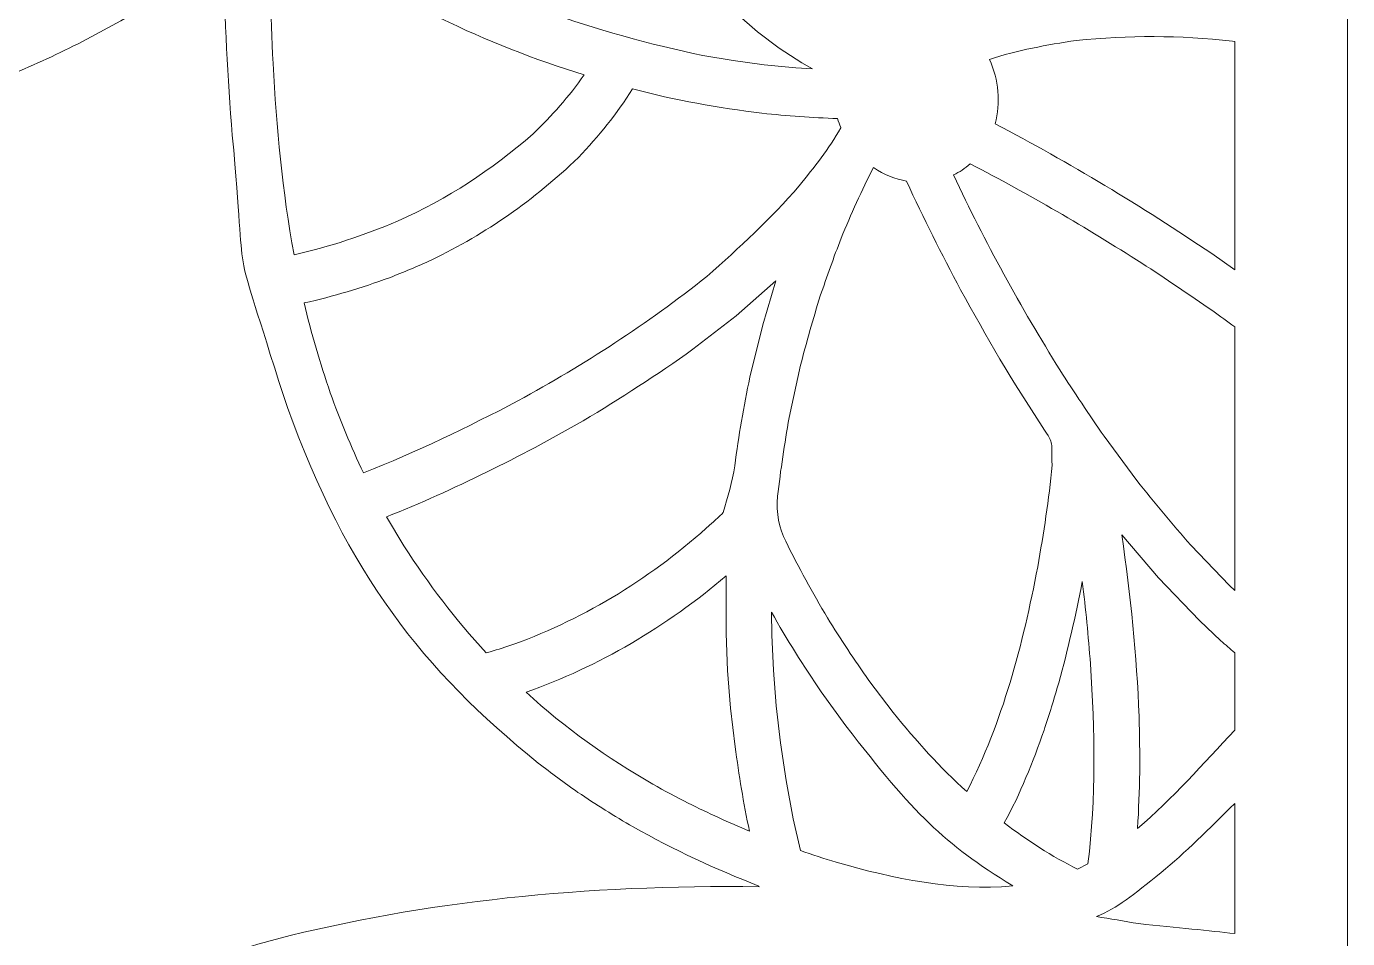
# Model space of a CAD drawing. Header units: centimetres. Extents: x -9.5 to 7.2, y -13.8 to 13.8.
# Drawn here: x -6.108 to -2.397, y -0.667 to 1.897 of the extents above; entities that cross this region are included whole.
import ezdxf

# ---------------------------------------------------------------- set-up
doc = ezdxf.new("R2010")
doc.units = ezdxf.units.CM
doc.header["$MEASUREMENT"] = 0
doc.layers.add('layer 1', color=7, linetype='Continuous')

msp = doc.modelspace()

# ---------------------------------------------------------------- linework, layer by layer
at = {"layer": 'layer 1', "color": 177, "lineweight": 9}
for points, knots in [([(-9.46145, 13.84713), (-9.46145, 13.84713), (-2.39658, 13.84713), (-2.39658, 13.84713), (-2.39658, 13.84713), (-2.39658, 13.84713), (-2.39658, -13.84713), (-2.39658, -13.84713), (-2.39658, -13.84713), (-2.39658, -13.84713), (-9.46145, -13.84713), (-9.46145, -13.84713), (-9.46145, -13.84713), (-9.46145, -13.84713), (-9.46145, 13.84713), (-9.46145, 13.84713)], [0, 0, 0, 0, 0.2, 0.2, 0.2, 0.2, 0.4, 0.4, 0.4, 0.4, 0.6, 0.6, 0.6, 0.6, 1, 1, 1, 1]), ([(-5.17214, 3.04678), (-5.17292, 3.03223), (-5.17381, 3.01779), (-5.17473, 3.00348), (-5.17473, 3.00348), (-5.07576, 2.89242), (-4.99441, 2.76403), (-4.92126, 2.63369), (-4.92126, 2.63369), (-4.88632, 2.56859), (-4.85399, 2.50319), (-4.82294, 2.43601), (-4.82294, 2.43601), (-4.79756, 2.37813), (-4.77372, 2.32022), (-4.75069, 2.26124), (-4.75069, 2.26124), (-4.75069, 2.26124), (-4.70476, 2.13185), (-4.70476, 2.13185), (-4.70476, 2.13185), (-4.68413, 2.06748), (-4.66459, 2.00339), (-4.64667, 1.93825), (-4.64667, 1.93825), (-4.51681, 1.89036), (-4.35153, 1.84446), (-4.2075, 1.81492), (-4.2075, 1.81492), (-4.2075, 1.81492), (-4.12252, 1.80037), (-4.12252, 1.80037), (-4.12252, 1.80037), (-4.12252, 1.80037), (-4.03567, 1.78875), (-4.03567, 1.78875), (-4.03567, 1.78875), (-4.03567, 1.78875), (-3.94701, 1.78016), (-3.94701, 1.78016), (-3.94701, 1.78016), (-3.94701, 1.78016), (-3.89941, 1.7775), (-3.89941, 1.7775), (-3.89941, 1.7775), (-3.89941, 1.7775), (-3.92973, 1.79392), (-3.92973, 1.79392), (-3.92973, 1.79392), (-3.92973, 1.79392), (-3.9932, 1.83535), (-3.9932, 1.83535), (-3.9932, 1.83535), (-3.9932, 1.83535), (-4.05431, 1.88179), (-4.05431, 1.88179), (-4.05431, 1.88179), (-4.05431, 1.88179), (-4.11295, 1.9327), (-4.11295, 1.9327), (-4.11295, 1.9327), (-4.11295, 1.9327), (-4.16931, 1.98749), (-4.16931, 1.98749), (-4.16931, 1.98749), (-4.16931, 1.98749), (-4.27521, 2.10705), (-4.27521, 2.10705), (-4.27521, 2.10705), (-4.27521, 2.10705), (-4.37266, 2.23675), (-4.37266, 2.23675), (-4.37266, 2.23675), (-4.41848, 2.30452), (-4.46143, 2.37253), (-4.50351, 2.44293), (-4.50351, 2.44293), (-4.54268, 2.51233), (-4.58001, 2.58184), (-4.61631, 2.65287), (-4.61631, 2.65287), (-4.68685, 2.79744), (-4.75031, 2.94297), (-4.80848, 3.09298), (-4.80848, 3.09298), (-4.83742, 3.17009), (-4.86554, 3.24748), (-4.89075, 3.32585), (-4.89075, 3.32585), (-4.90966, 3.31624), (-4.92817, 3.30581), (-4.94676, 3.29427), (-4.94676, 3.29427), (-4.9698, 3.27864), (-4.99137, 3.26248), (-5.01293, 3.24468), (-5.01293, 3.24468), (-5.03486, 3.22491), (-5.05511, 3.20463), (-5.07529, 3.18279), (-5.07529, 3.18279), (-5.07529, 3.18279), (-5.1148, 3.13357), (-5.1148, 3.13357), (-5.1148, 3.13357), (-5.13479, 3.10515), (-5.1538, 3.07625), (-5.17214, 3.04678)], [0, 0, 0, 0, 0.0357143, 0.0357143, 0.0357143, 0.0357143, 0.0714286, 0.0714286, 0.0714286, 0.0714286, 0.1071429, 0.1071429, 0.1071429, 0.1071429, 0.1428571, 0.1428571, 0.1428571, 0.1428571, 0.1785714, 0.1785714, 0.1785714, 0.1785714, 0.2142857, 0.2142857, 0.2142857, 0.2142857, 0.25, 0.25, 0.25, 0.25, 0.2857143, 0.2857143, 0.2857143, 0.2857143, 0.3214286, 0.3214286, 0.3214286, 0.3214286, 0.3571429, 0.3571429, 0.3571429, 0.3571429, 0.3928571, 0.3928571, 0.3928571, 0.3928571, 0.4285714, 0.4285714, 0.4285714, 0.4285714, 0.4642857, 0.4642857, 0.4642857, 0.4642857, 0.5, 0.5, 0.5, 0.5, 0.5357143, 0.5357143, 0.5357143, 0.5357143, 0.5714286, 0.5714286, 0.5714286, 0.5714286, 0.6071429, 0.6071429, 0.6071429, 0.6071429, 0.6428571, 0.6428571, 0.6428571, 0.6428571, 0.6785714, 0.6785714, 0.6785714, 0.6785714, 0.7142857, 0.7142857, 0.7142857, 0.7142857, 0.75, 0.75, 0.75, 0.75, 0.7857143, 0.7857143, 0.7857143, 0.7857143, 0.8214286, 0.8214286, 0.8214286, 0.8214286, 0.8571429, 0.8571429, 0.8571429, 0.8571429, 0.8928571, 0.8928571, 0.8928571, 0.8928571, 0.9285714, 0.9285714, 0.9285714, 0.9285714, 1, 1, 1, 1]), ([(-4.54166, 1.76062), (-4.82276, 1.84655), (-5.0755, 1.97272), (-5.33348, 2.14316), (-5.33348, 2.14316), (-5.3632, 2.1634), (-5.39279, 2.18389), (-5.42193, 2.20515), (-5.42193, 2.20515), (-5.42754, 2.06816), (-5.42212, 1.93018), (-5.41531, 1.79244), (-5.41531, 1.79244), (-5.40538, 1.61327), (-5.38967, 1.43283), (-5.35614, 1.25505), (-5.35614, 1.25505), (-5.25587, 1.27722), (-5.1603, 1.30964), (-5.06582, 1.34918), (-5.06582, 1.34918), (-4.92207, 1.41387), (-4.80455, 1.4913), (-4.68501, 1.59454), (-4.68501, 1.59454), (-4.63277, 1.64589), (-4.58352, 1.69906), (-4.54166, 1.76062)], [0, 0, 0, 0, 0.125, 0.125, 0.125, 0.125, 0.25, 0.25, 0.25, 0.25, 0.375, 0.375, 0.375, 0.375, 0.5, 0.5, 0.5, 0.5, 0.625, 0.625, 0.625, 0.625, 0.75, 0.75, 0.75, 0.75, 1, 1, 1, 1]), ([(-4.05006, -0.521), (-4.05006, -0.521), (-4.05024, -0.51901), (-4.05024, -0.51901), (-4.05024, -0.51901), (-4.17163, -0.47214), (-4.28901, -0.4168), (-4.40404, -0.35286), (-4.40404, -0.35286), (-4.45679, -0.32213), (-4.50787, -0.29004), (-4.55876, -0.25579), (-4.55876, -0.25579), (-4.59667, -0.22903), (-4.63369, -0.20173), (-4.67048, -0.17326), (-4.67048, -0.17326), (-4.99499, 0.0893), (-5.2059, 0.35774), (-5.37495, 0.82586), (-5.37495, 0.82586), (-5.37495, 0.82586), (-5.39945, 0.89915), (-5.39945, 0.89915), (-5.39945, 0.89915), (-5.5365, 1.34392), (-5.48571, 1.11989), (-5.52983, 1.59062), (-5.52983, 1.59062), (-5.54377, 1.75353), (-5.55096, 1.91615), (-5.55327, 2.07893), (-5.55327, 2.07893), (-5.55327, 2.09085), (-5.55327, 2.10254), (-5.55324, 2.11425), (-5.55324, 2.11425), (-5.58838, 2.08483), (-5.62393, 2.05673), (-5.6608, 2.02936), (-5.6608, 2.02936), (-5.72035, 1.98764), (-5.78047, 1.9492), (-5.84303, 1.91234), (-5.84303, 1.91234), (-5.84303, 1.91234), (-5.93839, 1.86032), (-5.93839, 1.86032), (-5.93839, 1.86032), (-6.00446, 1.82697), (-6.07122, 1.79469), (-6.1396, 1.76634), (-6.1396, 1.76634), (-6.1396, 1.76634), (-6.15017, 1.7552), (-6.15017, 1.7552), (-6.15017, 1.7552), (-6.15017, 1.7552), (-6.15489, 1.76002), (-6.15489, 1.76002), (-6.15489, 1.76002), (-6.29781, 1.70064), (-6.444, 1.65304), (-6.59487, 1.61589), (-6.59487, 1.61589), (-6.66516, 1.60022), (-6.73501, 1.58725), (-6.80647, 1.57663), (-6.80647, 1.57663), (-6.86062, 1.56991), (-6.91451, 1.56449), (-6.96901, 1.56037), (-6.96901, 1.56037), (-7.15237, 1.55106), (-7.32243, 1.55628), (-7.49037, 1.58264), (-7.49037, 1.58264), (-7.3468, 1.48452), (-7.21395, 1.36811), (-7.09917, 1.2322), (-7.09917, 1.2322), (-7.06068, 1.21661), (-7.02118, 1.21256), (-6.98033, 1.21682), (-6.98033, 1.21682), (-6.92241, 1.22457), (-6.86555, 1.23525), (-6.80721, 1.24011), (-6.80721, 1.24011), (-6.77258, 1.24199), (-6.73912, 1.24207), (-6.70437, 1.23994), (-6.70437, 1.23994), (-6.70437, 1.23994), (-6.65007, 1.23257), (-6.65007, 1.23257), (-6.65007, 1.23257), (-6.62131, 1.22615), (-6.59494, 1.21848), (-6.56705, 1.20831), (-6.56705, 1.20831), (-6.56705, 1.20831), (-6.51239, 1.18106), (-6.51239, 1.18106), (-6.51239, 1.18106), (-6.51239, 1.18106), (-6.45982, 1.14351), (-6.45982, 1.14351), (-6.45982, 1.14351), (-6.45982, 1.14351), (-6.43487, 1.1206), (-6.43487, 1.1206), (-6.43487, 1.1206), (-6.43487, 1.1206), (-6.41092, 1.09485), (-6.41092, 1.09485), (-6.41092, 1.09485), (-6.41092, 1.09485), (-6.38829, 1.06615), (-6.38829, 1.06615), (-6.38829, 1.06615), (-6.38829, 1.06615), (-6.36703, 1.03452), (-6.36703, 1.03452), (-6.36703, 1.03452), (-6.36703, 1.03452), (-6.34726, 0.99987), (-6.34726, 0.99987), (-6.34726, 0.99987), (-6.34726, 0.99987), (-6.32917, 0.96221), (-6.32917, 0.96221), (-6.32917, 0.96221), (-6.32917, 0.96221), (-6.31268, 0.92142), (-6.31268, 0.92142), (-6.31268, 0.92142), (-6.31268, 0.92142), (-6.29799, 0.87744), (-6.29799, 0.87744), (-6.29799, 0.87744), (-6.29799, 0.87744), (-6.27865, 0.81277), (-6.27865, 0.81277), (-6.27865, 0.81277), (-6.27015, 0.78732), (-6.26213, 0.76182), (-6.25437, 0.73604), (-6.25437, 0.73604), (-6.21695, 0.60335), (-6.19354, 0.4701), (-6.17872, 0.3326), (-6.17872, 0.3326), (-6.14332, -0.03753), (-6.17422, -0.45756), (-6.2654, -0.88545), (-6.2654, -0.88545), (-6.2794, -0.94745), (-6.29356, -1.00743), (-6.30933, -1.06882), (-6.30933, -1.06882), (-6.30933, -1.06882), (-6.2966, -1.05818), (-6.2966, -1.05818), (-6.2966, -1.05818), (-6.2966, -1.05818), (-6.24843, -1.02344), (-6.24843, -1.02344), (-6.24843, -1.02344), (-6.24843, -1.02344), (-6.19548, -0.99058), (-6.19548, -0.99058), (-6.19548, -0.99058), (-6.19548, -0.99058), (-6.13765, -0.9595), (-6.13765, -0.9595), (-6.13765, -0.9595), (-6.13765, -0.9595), (-6.05199, -0.91722), (-6.05199, -0.91722), (-6.05199, -0.91722), (-6.01854, -0.89936), (-5.98482, -0.88202), (-5.95067, -0.86521), (-5.95067, -0.86521), (-5.7745, -0.78175), (-5.59403, -0.71898), (-5.40547, -0.668), (-5.40547, -0.668), (-4.99843, -0.56311), (-4.5363, -0.51412), (-4.05006, -0.521)], [0, 0, 0, 0, 0.0204082, 0.0204082, 0.0204082, 0.0204082, 0.0408163, 0.0408163, 0.0408163, 0.0408163, 0.0612245, 0.0612245, 0.0612245, 0.0612245, 0.0816327, 0.0816327, 0.0816327, 0.0816327, 0.1020408, 0.1020408, 0.1020408, 0.1020408, 0.122449, 0.122449, 0.122449, 0.122449, 0.1428571, 0.1428571, 0.1428571, 0.1428571, 0.1632653, 0.1632653, 0.1632653, 0.1632653, 0.1836735, 0.1836735, 0.1836735, 0.1836735, 0.2040816, 0.2040816, 0.2040816, 0.2040816, 0.2244898, 0.2244898, 0.2244898, 0.2244898, 0.244898, 0.244898, 0.244898, 0.244898, 0.2653061, 0.2653061, 0.2653061, 0.2653061, 0.2857143, 0.2857143, 0.2857143, 0.2857143, 0.3061224, 0.3061224, 0.3061224, 0.3061224, 0.3265306, 0.3265306, 0.3265306, 0.3265306, 0.3469388, 0.3469388, 0.3469388, 0.3469388, 0.3673469, 0.3673469, 0.3673469, 0.3673469, 0.3877551, 0.3877551, 0.3877551, 0.3877551, 0.4081633, 0.4081633, 0.4081633, 0.4081633, 0.4285714, 0.4285714, 0.4285714, 0.4285714, 0.4489796, 0.4489796, 0.4489796, 0.4489796, 0.4693878, 0.4693878, 0.4693878, 0.4693878, 0.4897959, 0.4897959, 0.4897959, 0.4897959, 0.5102041, 0.5102041, 0.5102041, 0.5102041, 0.5306122, 0.5306122, 0.5306122, 0.5306122, 0.5510204, 0.5510204, 0.5510204, 0.5510204, 0.5714286, 0.5714286, 0.5714286, 0.5714286, 0.5918367, 0.5918367, 0.5918367, 0.5918367, 0.6122449, 0.6122449, 0.6122449, 0.6122449, 0.6326531, 0.6326531, 0.6326531, 0.6326531, 0.6530612, 0.6530612, 0.6530612, 0.6530612, 0.6734694, 0.6734694, 0.6734694, 0.6734694, 0.6938776, 0.6938776, 0.6938776, 0.6938776, 0.7142857, 0.7142857, 0.7142857, 0.7142857, 0.7346939, 0.7346939, 0.7346939, 0.7346939, 0.755102, 0.755102, 0.755102, 0.755102, 0.7755102, 0.7755102, 0.7755102, 0.7755102, 0.7959184, 0.7959184, 0.7959184, 0.7959184, 0.8163265, 0.8163265, 0.8163265, 0.8163265, 0.8367347, 0.8367347, 0.8367347, 0.8367347, 0.8571429, 0.8571429, 0.8571429, 0.8571429, 0.877551, 0.877551, 0.877551, 0.877551, 0.8979592, 0.8979592, 0.8979592, 0.8979592, 0.9183673, 0.9183673, 0.9183673, 0.9183673, 0.9387755, 0.9387755, 0.9387755, 0.9387755, 0.9591837, 0.9591837, 0.9591837, 0.9591837, 1, 1, 1, 1]), ([(-2.71375, 1.85405), (-2.71375, 1.85405), (-2.71375, 1.21288), (-2.71375, 1.21288), (-2.71375, 1.21288), (-2.71375, 1.21288), (-2.77799, 1.2583), (-2.77799, 1.2583), (-2.77799, 1.2583), (-2.97546, 1.39096), (-3.17793, 1.51409), (-3.38687, 1.62261), (-3.38687, 1.62261), (-3.37074, 1.68154), (-3.37648, 1.74658), (-3.40298, 1.804), (-3.40298, 1.804), (-3.32392, 1.82979), (-3.24112, 1.84485), (-3.15882, 1.85709), (-3.15882, 1.85709), (-3.01, 1.87138), (-2.87057, 1.87252), (-2.72003, 1.85506), (-2.72003, 1.85506), (-2.72003, 1.85506), (-2.71375, 1.85405), (-2.71375, 1.85405)], [0, 0, 0, 0, 0.125, 0.125, 0.125, 0.125, 0.25, 0.25, 0.25, 0.25, 0.375, 0.375, 0.375, 0.375, 0.5, 0.5, 0.5, 0.5, 0.625, 0.625, 0.625, 0.625, 0.75, 0.75, 0.75, 0.75, 1, 1, 1, 1]), ([(-3.82017, 1.61266), (-3.82371, 1.62085), (-3.82684, 1.62926), (-3.82961, 1.63773), (-3.82961, 1.63773), (-3.90047, 1.63986), (-3.9708, 1.6456), (-4.0418, 1.65241), (-4.0418, 1.65241), (-4.1638, 1.66873), (-4.28569, 1.68838), (-4.40573, 1.72122), (-4.40573, 1.72122), (-4.4488, 1.65021), (-4.50154, 1.58812), (-4.55703, 1.52828), (-4.55703, 1.52828), (-4.6857, 1.40706), (-4.81216, 1.31652), (-4.97079, 1.2399), (-4.97079, 1.2399), (-5.00971, 1.22237), (-5.0488, 1.20597), (-5.08852, 1.1904), (-5.08852, 1.1904), (-5.16721, 1.16174), (-5.24598, 1.13773), (-5.32791, 1.11965), (-5.32791, 1.11965), (-5.30816, 1.03414), (-5.28311, 0.95021), (-5.2546, 0.86701), (-5.2546, 0.86701), (-5.22702, 0.79079), (-5.19694, 0.71483), (-5.16106, 0.64197), (-5.16106, 0.64197), (-5.01256, 0.70128), (-4.86884, 0.76982), (-4.72743, 0.84448), (-4.72743, 0.84448), (-4.53986, 0.94717), (-4.36494, 1.05967), (-4.19711, 1.19391), (-4.19711, 1.19391), (-4.10372, 1.27604), (-4.01932, 1.35449), (-3.93711, 1.44863), (-3.93711, 1.44863), (-3.89577, 1.50041), (-3.85311, 1.55268), (-3.82066, 1.61174), (-3.82066, 1.61174), (-3.82052, 1.61198), (-3.82028, 1.61233), (-3.82017, 1.61266)], [0, 0, 0, 0, 0.0666667, 0.0666667, 0.0666667, 0.0666667, 0.1333333, 0.1333333, 0.1333333, 0.1333333, 0.2, 0.2, 0.2, 0.2, 0.2666667, 0.2666667, 0.2666667, 0.2666667, 0.3333333, 0.3333333, 0.3333333, 0.3333333, 0.4, 0.4, 0.4, 0.4, 0.4666667, 0.4666667, 0.4666667, 0.4666667, 0.5333333, 0.5333333, 0.5333333, 0.5333333, 0.6, 0.6, 0.6, 0.6, 0.6666667, 0.6666667, 0.6666667, 0.6666667, 0.7333333, 0.7333333, 0.7333333, 0.7333333, 0.8, 0.8, 0.8, 0.8, 0.8666667, 0.8666667, 0.8666667, 0.8666667, 1, 1, 1, 1]), ([(-3.63532, 1.46161), (-3.66759, 1.46731), (-3.6994, 1.4802), (-3.72841, 1.5002), (-3.72841, 1.5002), (-3.76179, 1.43535), (-3.79138, 1.36925), (-3.81946, 1.30112), (-3.81946, 1.30112), (-3.84021, 1.24762), (-3.85953, 1.19384), (-3.87799, 1.13914), (-3.87799, 1.13914), (-3.89812, 1.07457), (-3.91643, 1.01011), (-3.93345, 0.9443), (-3.93345, 0.9443), (-3.93345, 0.9443), (-3.96537, 0.79731), (-3.96537, 0.79731), (-3.96537, 0.79731), (-3.97818, 0.72369), (-3.98964, 0.65041), (-3.99789, 0.57611), (-3.99789, 0.57611), (-4.00296, 0.53008), (-3.9927, 0.48536), (-3.97515, 0.44985), (-3.97515, 0.44985), (-3.93878, 0.37637), (-3.89962, 0.30515), (-3.85765, 0.23449), (-3.85765, 0.23449), (-3.82059, 0.17452), (-3.78219, 0.11648), (-3.74158, 0.05887), (-3.74158, 0.05887), (-3.74158, 0.05887), (-3.6728, -0.03174), (-3.6728, -0.03174), (-3.6728, -0.03174), (-3.60872, -0.10973), (-3.54141, -0.1873), (-3.46639, -0.25376), (-3.46639, -0.25376), (-3.36598, -0.05927), (-3.30905, 0.1589), (-3.26717, 0.3781), (-3.26717, 0.3781), (-3.25027, 0.47248), (-3.23554, 0.5675), (-3.22636, 0.66344), (-3.22636, 0.66344), (-3.23227, 0.73413), (-3.21629, 0.71539), (-3.25426, 0.7721), (-3.25426, 0.7721), (-3.33697, 0.89584), (-3.4121, 1.02566), (-3.48363, 1.15638), (-3.48363, 1.15638), (-3.53689, 1.25664), (-3.58868, 1.35798), (-3.63532, 1.46161)], [0, 0, 0, 0, 0.0588235, 0.0588235, 0.0588235, 0.0588235, 0.1176471, 0.1176471, 0.1176471, 0.1176471, 0.1764706, 0.1764706, 0.1764706, 0.1764706, 0.2352941, 0.2352941, 0.2352941, 0.2352941, 0.2941176, 0.2941176, 0.2941176, 0.2941176, 0.3529412, 0.3529412, 0.3529412, 0.3529412, 0.4117647, 0.4117647, 0.4117647, 0.4117647, 0.4705882, 0.4705882, 0.4705882, 0.4705882, 0.5294118, 0.5294118, 0.5294118, 0.5294118, 0.5882353, 0.5882353, 0.5882353, 0.5882353, 0.6470588, 0.6470588, 0.6470588, 0.6470588, 0.7058824, 0.7058824, 0.7058824, 0.7058824, 0.7647059, 0.7647059, 0.7647059, 0.7647059, 0.8235294, 0.8235294, 0.8235294, 0.8235294, 0.8823529, 0.8823529, 0.8823529, 0.8823529, 1, 1, 1, 1]), ([(-2.71375, 1.05254), (-2.71375, 1.05254), (-2.71375, 0.3116), (-2.71375, 0.3116), (-2.71375, 0.3116), (-2.71375, 0.3116), (-2.7286, 0.32568), (-2.7286, 0.32568), (-2.7286, 0.32568), (-2.7286, 0.32568), (-2.83733, 0.43901), (-2.83733, 0.43901), (-2.83733, 0.43901), (-2.88942, 0.49833), (-2.93929, 0.5582), (-2.98835, 0.62026), (-2.98835, 0.62026), (-2.98835, 0.62026), (-3.08047, 0.74498), (-3.08047, 0.74498), (-3.08047, 0.74498), (-3.12318, 0.80646), (-3.16442, 0.86832), (-3.20496, 0.93132), (-3.20496, 0.93132), (-3.3146, 1.10821), (-3.41575, 1.29016), (-3.50336, 1.47929), (-3.50336, 1.47929), (-3.48679, 1.48728), (-3.47108, 1.49754), (-3.45665, 1.51018), (-3.45665, 1.51018), (-3.29219, 1.42585), (-3.13187, 1.33081), (-2.97458, 1.23135), (-2.97458, 1.23135), (-2.90757, 1.18766), (-2.84141, 1.14318), (-2.77555, 1.09747), (-2.77555, 1.09747), (-2.75483, 1.08257), (-2.73425, 1.06762), (-2.71375, 1.05254)], [0, 0, 0, 0, 0.0833333, 0.0833333, 0.0833333, 0.0833333, 0.1666667, 0.1666667, 0.1666667, 0.1666667, 0.25, 0.25, 0.25, 0.25, 0.3333333, 0.3333333, 0.3333333, 0.3333333, 0.4166667, 0.4166667, 0.4166667, 0.4166667, 0.5, 0.5, 0.5, 0.5, 0.5833333, 0.5833333, 0.5833333, 0.5833333, 0.6666667, 0.6666667, 0.6666667, 0.6666667, 0.75, 0.75, 0.75, 0.75, 0.8333333, 0.8333333, 0.8333333, 0.8333333, 1, 1, 1, 1]), ([(-4.15106, 0.53023), (-4.13794, 0.57495), (-4.12469, 0.61565), (-4.11848, 0.66226), (-4.11848, 0.66226), (-4.10754, 0.74614), (-4.09255, 0.82839), (-4.07578, 0.91085), (-4.07578, 0.91085), (-4.07578, 0.91085), (-4.03967, 1.05808), (-4.03967, 1.05808), (-4.03967, 1.05808), (-4.03967, 1.05808), (-4.00304, 1.18142), (-4.00304, 1.18142), (-4.00304, 1.18142), (-4.00304, 1.18142), (-4.1144, 1.0837), (-4.1144, 1.0837), (-4.1144, 1.0837), (-4.1144, 1.0837), (-4.23572, 0.98934), (-4.23572, 0.98934), (-4.23572, 0.98934), (-4.33642, 0.91723), (-4.43909, 0.85207), (-4.54457, 0.78803), (-4.54457, 0.78803), (-4.72283, 0.68648), (-4.90605, 0.59459), (-5.09642, 0.51856), (-5.09642, 0.51856), (-5.09642, 0.51856), (-5.0477, 0.43697), (-5.0477, 0.43697), (-5.0477, 0.43697), (-4.97854, 0.32994), (-4.90328, 0.22861), (-4.81639, 0.13655), (-4.81639, 0.13655), (-4.81639, 0.13655), (-4.8056, 0.13942), (-4.8056, 0.13942), (-4.8056, 0.13942), (-4.78312, 0.14577), (-4.76106, 0.15287), (-4.73896, 0.16053), (-4.73896, 0.16053), (-4.53474, 0.23432), (-4.345, 0.35233), (-4.18309, 0.50025), (-4.18309, 0.50025), (-4.17228, 0.51011), (-4.16153, 0.52011), (-4.15106, 0.53023)], [0, 0, 0, 0, 0.0666667, 0.0666667, 0.0666667, 0.0666667, 0.1333333, 0.1333333, 0.1333333, 0.1333333, 0.2, 0.2, 0.2, 0.2, 0.2666667, 0.2666667, 0.2666667, 0.2666667, 0.3333333, 0.3333333, 0.3333333, 0.3333333, 0.4, 0.4, 0.4, 0.4, 0.4666667, 0.4666667, 0.4666667, 0.4666667, 0.5333333, 0.5333333, 0.5333333, 0.5333333, 0.6, 0.6, 0.6, 0.6, 0.6666667, 0.6666667, 0.6666667, 0.6666667, 0.7333333, 0.7333333, 0.7333333, 0.7333333, 0.8, 0.8, 0.8, 0.8, 0.8666667, 0.8666667, 0.8666667, 0.8666667, 1, 1, 1, 1]), ([(-2.71375, 0.13657), (-2.71375, 0.13657), (-2.71375, -0.08108), (-2.71375, -0.08108), (-2.71375, -0.08108), (-2.80218, -0.17578), (-2.88847, -0.27346), (-2.9865, -0.35692), (-2.9865, -0.35692), (-2.98345, -0.30416), (-2.9815, -0.25168), (-2.98044, -0.19882), (-2.98044, -0.19882), (-2.98025, -0.14666), (-2.98093, -0.09474), (-2.98228, -0.04255), (-2.98228, -0.04255), (-2.98934, 0.12836), (-3.00533, 0.29813), (-3.03112, 0.46809), (-3.03112, 0.46809), (-3.03112, 0.46809), (-2.92762, 0.34713), (-2.92762, 0.34713), (-2.92762, 0.34713), (-2.92762, 0.34713), (-2.81278, 0.2273), (-2.81278, 0.2273), (-2.81278, 0.2273), (-2.81278, 0.2273), (-2.75255, 0.17032), (-2.75255, 0.17032), (-2.75255, 0.17032), (-2.73961, 0.15896), (-2.72671, 0.14772), (-2.71375, 0.13657)], [0, 0, 0, 0, 0.1, 0.1, 0.1, 0.1, 0.2, 0.2, 0.2, 0.2, 0.3, 0.3, 0.3, 0.3, 0.4, 0.4, 0.4, 0.4, 0.5, 0.5, 0.5, 0.5, 0.6, 0.6, 0.6, 0.6, 0.7, 0.7, 0.7, 0.7, 0.8, 0.8, 0.8, 0.8, 1, 1, 1, 1]), ([(-4.14256, 0.35286), (-4.22509, 0.28082), (-4.31631, 0.21862), (-4.40959, 0.16268), (-4.40959, 0.16268), (-4.50424, 0.10838), (-4.60125, 0.06131), (-4.70441, 0.02581), (-4.70441, 0.02581), (-4.59514, -0.07519), (-4.47481, -0.15927), (-4.34866, -0.23284), (-4.34866, -0.23284), (-4.31564, -0.25114), (-4.28275, -0.26884), (-4.24921, -0.28596), (-4.24921, -0.28596), (-4.19225, -0.31405), (-4.13508, -0.34023), (-4.07677, -0.36488), (-4.07677, -0.36488), (-4.09437, -0.28638), (-4.10564, -0.20656), (-4.11749, -0.12737), (-4.11749, -0.12737), (-4.11749, -0.12737), (-4.12983, -0.01884), (-4.12983, -0.01884), (-4.12983, -0.01884), (-4.12983, -0.01884), (-4.13822, 0.08707), (-4.13822, 0.08707), (-4.13822, 0.08707), (-4.13822, 0.08707), (-4.14277, 0.19043), (-4.14277, 0.19043), (-4.14277, 0.19043), (-4.14277, 0.19043), (-4.14256, 0.35286), (-4.14256, 0.35286)], [0, 0, 0, 0, 0.0909091, 0.0909091, 0.0909091, 0.0909091, 0.1818182, 0.1818182, 0.1818182, 0.1818182, 0.2727273, 0.2727273, 0.2727273, 0.2727273, 0.3636364, 0.3636364, 0.3636364, 0.3636364, 0.4545455, 0.4545455, 0.4545455, 0.4545455, 0.5454545, 0.5454545, 0.5454545, 0.5454545, 0.6363636, 0.6363636, 0.6363636, 0.6363636, 0.7272727, 0.7272727, 0.7272727, 0.7272727, 0.8181818, 0.8181818, 0.8181818, 0.8181818, 1, 1, 1, 1]), ([(-3.12606, -0.45624), (-3.10304, -0.27167), (-3.1064, -0.08239), (-3.11886, 0.10501), (-3.11886, 0.10501), (-3.12488, 0.18252), (-3.13216, 0.25986), (-3.14201, 0.33707), (-3.14201, 0.33707), (-3.16042, 0.2406), (-3.18231, 0.14612), (-3.20803, 0.05192), (-3.20803, 0.05192), (-3.22105, 0.00713), (-3.23475, -0.03716), (-3.24944, -0.08139), (-3.24944, -0.08139), (-3.28101, -0.17027), (-3.31553, -0.26025), (-3.3612, -0.34161), (-3.3612, -0.34161), (-3.29586, -0.39074), (-3.2275, -0.43602), (-3.15503, -0.47136), (-3.15503, -0.47136), (-3.15503, -0.47136), (-3.12606, -0.45624), (-3.12606, -0.45624)], [0, 0, 0, 0, 0.125, 0.125, 0.125, 0.125, 0.25, 0.25, 0.25, 0.25, 0.375, 0.375, 0.375, 0.375, 0.5, 0.5, 0.5, 0.5, 0.625, 0.625, 0.625, 0.625, 0.75, 0.75, 0.75, 0.75, 1, 1, 1, 1]), ([(-3.80643, -0.06856), (-3.80643, -0.06856), (-3.87561, 0.0272), (-3.87561, 0.0272), (-3.87561, 0.0272), (-3.92447, 0.09973), (-3.97272, 0.17383), (-4.01467, 0.2509), (-4.01467, 0.2509), (-4.01467, 0.2509), (-4.01399, 0.18626), (-4.01399, 0.18626), (-4.01399, 0.18626), (-4.01399, 0.18626), (-4.00959, 0.08789), (-4.00959, 0.08789), (-4.00959, 0.08789), (-4.00959, 0.08789), (-4.00169, -0.01306), (-4.00169, -0.01306), (-4.00169, -0.01306), (-4.00169, -0.01306), (-3.98989, -0.11639), (-3.98989, -0.11639), (-3.98989, -0.11639), (-3.98989, -0.11639), (-3.97405, -0.22209), (-3.97405, -0.22209), (-3.97405, -0.22209), (-3.97405, -0.22209), (-3.95387, -0.33008), (-3.95387, -0.33008), (-3.95387, -0.33008), (-3.95387, -0.33008), (-3.93387, -0.41939), (-3.93387, -0.41939), (-3.93387, -0.41939), (-3.90047, -0.43105), (-3.86695, -0.44162), (-3.83329, -0.45203), (-3.83329, -0.45203), (-3.67127, -0.49861), (-3.50263, -0.53367), (-3.33741, -0.51852), (-3.33741, -0.51852), (-3.53444, -0.39658), (-3.61088, -0.31987), (-3.80643, -0.06856)], [0, 0, 0, 0, 0.0769231, 0.0769231, 0.0769231, 0.0769231, 0.1538462, 0.1538462, 0.1538462, 0.1538462, 0.2307692, 0.2307692, 0.2307692, 0.2307692, 0.3076923, 0.3076923, 0.3076923, 0.3076923, 0.3846154, 0.3846154, 0.3846154, 0.3846154, 0.4615385, 0.4615385, 0.4615385, 0.4615385, 0.5384615, 0.5384615, 0.5384615, 0.5384615, 0.6153846, 0.6153846, 0.6153846, 0.6153846, 0.6923077, 0.6923077, 0.6923077, 0.6923077, 0.7692308, 0.7692308, 0.7692308, 0.7692308, 0.8461538, 0.8461538, 0.8461538, 0.8461538, 1, 1, 1, 1]), ([(-2.71375, -0.28676), (-2.71375, -0.28676), (-2.71375, -0.65272), (-2.71375, -0.65272), (-2.71375, -0.65272), (-2.78545, -0.64439), (-2.87246, -0.6358), (-2.98391, -0.62453), (-2.98391, -0.62453), (-3.02461, -0.61747), (-3.06382, -0.61102), (-3.10181, -0.60498), (-3.10181, -0.60498), (-3.04252, -0.5803), (-3.0009, -0.54601), (-2.9205, -0.48106), (-2.9205, -0.48106), (-2.85385, -0.42582), (-2.78455, -0.35791), (-2.71375, -0.28676)], [0, 0, 0, 0, 0.1666667, 0.1666667, 0.1666667, 0.1666667, 0.3333333, 0.3333333, 0.3333333, 0.3333333, 0.5, 0.5, 0.5, 0.5, 0.6666667, 0.6666667, 0.6666667, 0.6666667, 1, 1, 1, 1])]:
    msp.add_open_spline(points, degree=3, knots=knots, dxfattribs=at)

doc.saveas('drawing.dxf')
